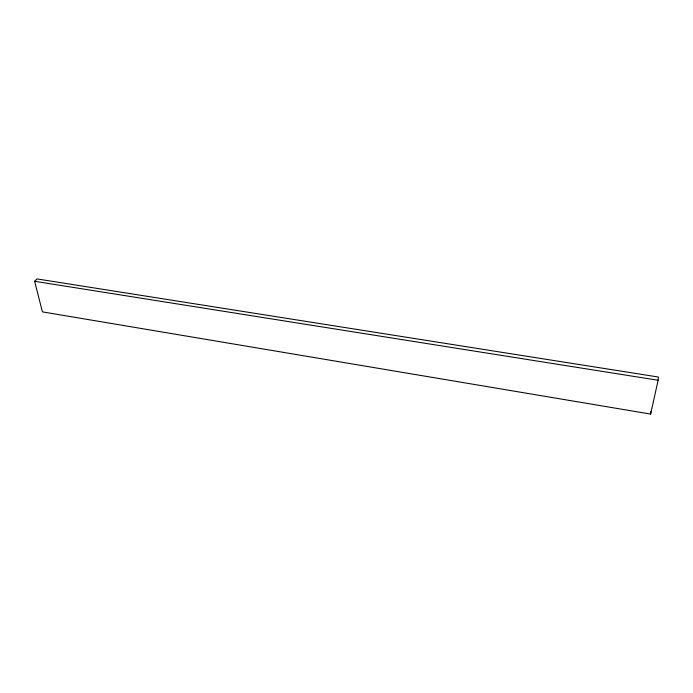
<?xml version="1.0" encoding="UTF-8"?>
<svg xmlns="http://www.w3.org/2000/svg" width="693" height="693" viewBox="0 0 693 693"><rect width="100%" height="100%" fill="white"/><g stroke="black" fill="none" stroke-linecap="round" stroke-linejoin="round"><path stroke-width="1.04" d="M658.133 380.258L658.35 377.018L37.015 278.924L34.65 281.289L42.412 311.876L650.614 414.076L658.133 380.258L34.65 281.289M650.614 414.076L650.796 411.599"/></g></svg>
